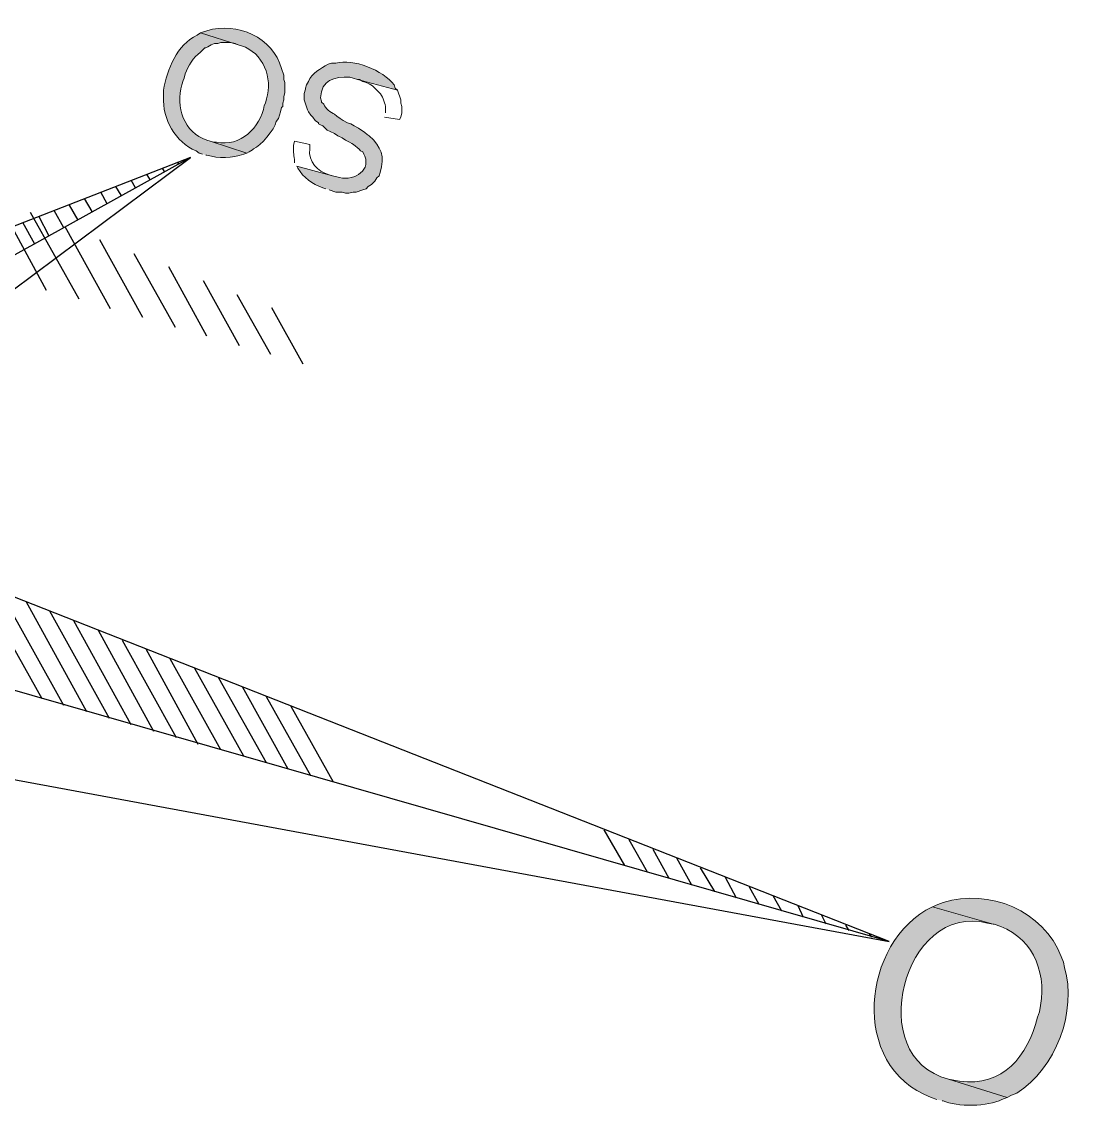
# Model space of a CAD drawing. Header units: inches. Extents: x 5 to 295, y 10 to 227.
# Drawn here: x 230.12 to 237.82, y 201.35 to 209.26 of the extents above; entities that cross this region are included whole.
import ezdxf

# ---------------------------------------------------------------- set-up
doc = ezdxf.new("R2010")
doc.units = ezdxf.units.IN
doc.header["$MEASUREMENT"] = 0
doc.layers.add('1- 1', color=1, linetype='Continuous')

msp = doc.modelspace()

# ---------------------------------------------------------------- hatches: boundary and pattern name
at = {"layer": '1- 1'}
h = msp.add_hatch(color=256, dxfattribs=at)
edge = h.paths.add_edge_path()
edge.add_spline(control_points=[(231.7662, 208.3065), (231.7662, 208.3065), (231.782, 208.3144), (231.782, 208.3144), (231.782, 208.3144), (231.8057, 208.3302), (231.8057, 208.3302), (231.8057, 208.3302), (231.8136, 208.3381), (231.8136, 208.3381), (231.8666, 208.3533), (231.9685, 208.4812), (231.9795, 208.5355), (231.9795, 208.5355), (231.9953, 208.5592), (231.9953, 208.5592), (231.9953, 208.5592), (232.0111, 208.6066), (232.0111, 208.6066), (232.0111, 208.6066), (232.019, 208.6382), (232.019, 208.6382), (232.019, 208.6382), (232.0269, 208.6461), (232.0269, 208.6461), (232.0269, 208.6461), (232.0269, 208.6698), (232.0269, 208.6698), (232.0269, 208.6698), (232.0348, 208.6935), (232.0348, 208.6935), (232.0348, 208.6935), (232.0348, 208.7172), (232.0348, 208.7172), (232.0348, 208.7172), (232.0427, 208.7488), (232.0427, 208.7488), (232.0427, 208.7488), (232.0427, 208.8199), (232.0427, 208.8199), (232.0427, 208.8199), (232.0348, 208.8436), (232.0348, 208.8436), (232.0348, 208.8436), (232.0348, 208.8752), (232.0348, 208.8752), (232.0348, 208.8752), (232.019, 208.9226), (232.019, 208.9226), (231.9541, 209.1524), (231.6963, 209.2643), (231.474, 209.199), (231.474, 209.199), (231.4503, 209.1911), (231.4503, 209.1911), (231.4503, 209.1911), (231.4266, 209.1832), (231.4266, 209.1832), (231.4266, 209.1832), (231.703, 209.0964), (231.703, 209.0964), (231.703, 209.0964), (231.7267, 209.0885), (231.7267, 209.0885), (231.8821, 209.0404), (231.9582, 208.8531), (231.9084, 208.7014), (231.9084, 208.7014), (231.9005, 208.6698), (231.9005, 208.6698), (231.9005, 208.6698), (231.8926, 208.654), (231.8926, 208.654), (231.8641, 208.4917), (231.7169, 208.3487), (231.5451, 208.3855), (231.5451, 208.3855), (231.5214, 208.3855), (231.5214, 208.3855), (231.5214, 208.3855), (231.4977, 208.3933), (231.4977, 208.3933)], knot_values=[0, 0, 0, 0, 0.035278, 0.035278, 0.035278, 0.070556, 0.070556, 0.070556, 0.105833, 0.105833, 0.105833, 0.141111, 0.141111, 0.141111, 0.176389, 0.176389, 0.176389, 0.211667, 0.211667, 0.211667, 0.246944, 0.246944, 0.246944, 0.282222, 0.282222, 0.282222, 0.3175, 0.3175, 0.3175, 0.352778, 0.352778, 0.352778, 0.388056, 0.388056, 0.388056, 0.423333, 0.423333, 0.423333, 0.458611, 0.458611, 0.458611, 0.493889, 0.493889, 0.493889, 0.529167, 0.529167, 0.529167, 0.564444, 0.564444, 0.564444, 0.599722, 0.599722, 0.599722, 0.635, 0.635, 0.635, 0.670278, 0.670278, 0.670278, 0.705556, 0.705556, 0.705556, 0.740833, 0.740833, 0.740833, 0.776111, 0.776111, 0.776111, 0.811389, 0.811389, 0.811389, 0.846667, 0.846667, 0.846667, 0.881944, 0.881944, 0.881944, 0.917222, 0.917222, 0.917222, 0.9525, 0.9525, 0.9525, 0.9525], degree=3, periodic=0)
edge.add_line((231.4977, 208.3933), (231.7662, 208.3065))
h = msp.add_hatch(color=256, dxfattribs=at)
edge = h.paths.add_edge_path()
edge.add_spline(control_points=[(231.4661, 208.2907), (231.4661, 208.2907), (231.474, 208.2907), (231.474, 208.2907), (231.5606, 208.2668), (231.6574, 208.2676), (231.7425, 208.2986), (231.7425, 208.2986), (231.7662, 208.3065), (231.7662, 208.3065), (231.7662, 208.3065), (231.4977, 208.3933), (231.4977, 208.3933), (231.4977, 208.3933), (231.474, 208.4013), (231.474, 208.4013), (231.3078, 208.4536), (231.2414, 208.6477), (231.2923, 208.8041), (231.2923, 208.8041), (231.3002, 208.8357), (231.3002, 208.8357), (231.3002, 208.8357), (231.3081, 208.8515), (231.3081, 208.8515), (231.3081, 208.8515), (231.316, 208.8831), (231.316, 208.8831), (231.3364, 208.9415), (231.3767, 209.005), (231.4266, 209.0411), (231.4266, 209.0411), (231.4424, 209.0569), (231.4424, 209.0569), (231.4424, 209.0569), (231.4582, 209.0727), (231.4582, 209.0727), (231.4582, 209.0727), (231.4661, 209.0727), (231.4661, 209.0727), (231.4661, 209.0727), (231.4819, 209.0806), (231.4819, 209.0806), (231.4819, 209.0806), (231.5056, 209.0964), (231.5056, 209.0964), (231.5056, 209.0964), (231.5293, 209.1043), (231.5293, 209.1043), (231.5293, 209.1043), (231.553, 209.1043), (231.553, 209.1043), (231.553, 209.1043), (231.5767, 209.1122), (231.5767, 209.1122), (231.5767, 209.1122), (231.6478, 209.1122), (231.6478, 209.1122), (231.6478, 209.1122), (231.6794, 209.1043), (231.6794, 209.1043), (231.6794, 209.1043), (231.7031, 209.0964), (231.7031, 209.0964), (231.7031, 209.0964), (231.4266, 209.1832), (231.4266, 209.1832), (231.4266, 209.1832), (231.4029, 209.1674), (231.4029, 209.1674), (231.2541, 209.0942), (231.1842, 208.9193), (231.158, 208.7646), (231.158, 208.7646), (231.158, 208.7172), (231.158, 208.7172), (231.1478, 208.555), (231.2458, 208.3836), (231.395, 208.3223), (231.395, 208.3223), (231.4187, 208.3065), (231.4187, 208.3065), (231.4187, 208.3065), (231.4424, 208.2986), (231.4424, 208.2986)], knot_values=[0, 0, 0, 0, 0.035278, 0.035278, 0.035278, 0.070556, 0.070556, 0.070556, 0.105833, 0.105833, 0.105833, 0.141111, 0.141111, 0.141111, 0.176389, 0.176389, 0.176389, 0.211667, 0.211667, 0.211667, 0.246944, 0.246944, 0.246944, 0.282222, 0.282222, 0.282222, 0.3175, 0.3175, 0.3175, 0.352778, 0.352778, 0.352778, 0.388056, 0.388056, 0.388056, 0.423333, 0.423333, 0.423333, 0.458611, 0.458611, 0.458611, 0.493889, 0.493889, 0.493889, 0.529167, 0.529167, 0.529167, 0.564444, 0.564444, 0.564444, 0.599722, 0.599722, 0.599722, 0.635, 0.635, 0.635, 0.670278, 0.670278, 0.670278, 0.705556, 0.705556, 0.705556, 0.740833, 0.740833, 0.740833, 0.776111, 0.776111, 0.776111, 0.811389, 0.811389, 0.811389, 0.846667, 0.846667, 0.846667, 0.881944, 0.881944, 0.881944, 0.917222, 0.917222, 0.917222, 0.9525, 0.9525, 0.9525, 0.987778, 0.987778, 0.987778, 0.987778], degree=3, periodic=0)
edge.add_line((231.4424, 208.2986), (231.4661, 208.2907))
h = msp.add_hatch(color=256, dxfattribs=at)
edge = h.paths.add_edge_path()
edge.add_spline(control_points=[(232.3666, 208.0379), (232.3666, 208.0379), (232.414, 208.0221), (232.414, 208.0221), (232.414, 208.0221), (232.4613, 208.0221), (232.4613, 208.0221), (232.4613, 208.0221), (232.485, 208.0142), (232.485, 208.0142), (232.485, 208.0142), (232.5087, 208.0142), (232.5087, 208.0142), (232.5087, 208.0142), (232.5403, 208.0221), (232.5403, 208.0221), (232.5403, 208.0221), (232.564, 208.0221), (232.564, 208.0221), (232.564, 208.0221), (232.6114, 208.0379), (232.6114, 208.0379), (232.6114, 208.0379), (232.6351, 208.0458), (232.6351, 208.0458), (232.6351, 208.0458), (232.6509, 208.0616), (232.6509, 208.0616), (232.6509, 208.0616), (232.6746, 208.0774), (232.6746, 208.0774), (232.6746, 208.0774), (232.6825, 208.0853), (232.6825, 208.0853), (232.6825, 208.0853), (232.6983, 208.1011), (232.6983, 208.1011), (232.6983, 208.1011), (232.7141, 208.1248), (232.7141, 208.1248), (232.7141, 208.1248), (232.7299, 208.1406), (232.7299, 208.1406), (232.7299, 208.1406), (232.7378, 208.1643), (232.7378, 208.1643), (232.776, 208.2849), (232.7445, 208.3483), (232.6588, 208.4329), (232.6588, 208.4329), (232.643, 208.4408), (232.643, 208.4408), (232.643, 208.4408), (232.6272, 208.4566), (232.6272, 208.4566), (232.6272, 208.4566), (232.5798, 208.4881), (232.5798, 208.4881), (232.5798, 208.4881), (232.5482, 208.5039), (232.5482, 208.5039), (232.5482, 208.5039), (232.5245, 208.5197), (232.5245, 208.5197), (232.5245, 208.5197), (232.5008, 208.5276), (232.5008, 208.5276), (232.5008, 208.5276), (232.4692, 208.5434), (232.4692, 208.5434), (232.4692, 208.5434), (232.4455, 208.5592), (232.4455, 208.5592), (232.4455, 208.5592), (232.4219, 208.575), (232.4219, 208.575), (232.4219, 208.575), (232.4061, 208.5908), (232.4061, 208.5908), (232.3767, 208.6016), (232.3384, 208.6335), (232.3271, 208.6619), (232.3271, 208.6619), (232.3113, 208.6777), (232.3113, 208.6777), (232.3113, 208.6777), (232.3113, 208.6856), (232.3113, 208.6856), (232.3113, 208.6856), (232.3034, 208.7093), (232.3034, 208.7093), (232.3085, 208.8394), (232.403, 208.8652), (232.5166, 208.8594), (232.5166, 208.8594), (232.5403, 208.8515), (232.5403, 208.8515), (232.5403, 208.8515), (232.5719, 208.8436), (232.5719, 208.8436), (232.5719, 208.8436), (232.8642, 208.7646), (232.8642, 208.7646), (232.8642, 208.7646), (232.8484, 208.7804), (232.8484, 208.7804), (232.8484, 208.7804), (232.8405, 208.8041), (232.8405, 208.8041), (232.759, 208.909), (232.542, 208.9989), (232.414, 208.9621), (232.414, 208.9621), (232.3824, 208.9621), (232.3824, 208.9621), (232.3824, 208.9621), (232.3587, 208.9542), (232.3587, 208.9542), (232.3052, 208.9214), (232.2365, 208.893), (232.2165, 208.8278), (232.2165, 208.8278), (232.2007, 208.8041), (232.2007, 208.8041), (232.2007, 208.8041), (232.1928, 208.7804), (232.1928, 208.7804), (232.1928, 208.7804), (232.1928, 208.7725), (232.1928, 208.7725), (232.1928, 208.7725), (232.1849, 208.7409), (232.1849, 208.7409), (232.1849, 208.7409), (232.1849, 208.6935), (232.1849, 208.6935), (232.1849, 208.6935), (232.2086, 208.6224), (232.2086, 208.6224), (232.2086, 208.6224), (232.2165, 208.6066), (232.2165, 208.6066), (232.2165, 208.6066), (232.2323, 208.5829), (232.2323, 208.5829), (232.2323, 208.5829), (232.2481, 208.5671), (232.2481, 208.5671), (232.2481, 208.5671), (232.2639, 208.5434), (232.2639, 208.5434), (232.2639, 208.5434), (232.2876, 208.5276), (232.2876, 208.5276), (232.2876, 208.5276), (232.2876, 208.5197), (232.2876, 208.5197), (232.2876, 208.5197), (232.3034, 208.5119), (232.3034, 208.5119), (232.3034, 208.5119), (232.3192, 208.5039), (232.3192, 208.5039), (232.3192, 208.5039), (232.3508, 208.4724), (232.3508, 208.4724), (232.3508, 208.4724), (232.3745, 208.4645), (232.3745, 208.4645), (232.3745, 208.4645), (232.4061, 208.4487), (232.4061, 208.4487), (232.4061, 208.4487), (232.4298, 208.4329), (232.4298, 208.4329), (232.4298, 208.4329), (232.4613, 208.4171), (232.4613, 208.4171), (232.4613, 208.4171), (232.485, 208.4013), (232.485, 208.4013), (232.5265, 208.3823), (232.5655, 208.3568), (232.5956, 208.3223), (232.5956, 208.3223), (232.6114, 208.3144), (232.6114, 208.3144), (232.6114, 208.3144), (232.6193, 208.2986), (232.6193, 208.2986), (232.6193, 208.2986), (232.6272, 208.2828), (232.6272, 208.2828), (232.6675, 208.1657), (232.5313, 208.0952), (232.4219, 208.1327), (232.4219, 208.1327), (232.3903, 208.1406), (232.3903, 208.1406), (232.3903, 208.1406), (232.1296, 208.2117), (232.1296, 208.2117), (232.1296, 208.2117), (232.1375, 208.1959), (232.1375, 208.1959), (232.1793, 208.1255), (232.2427, 208.0811), (232.3192, 208.0537), (232.3192, 208.0537), (232.3429, 208.0458), (232.3429, 208.0458)], knot_values=[0, 0, 0, 0, 0.035278, 0.035278, 0.035278, 0.070556, 0.070556, 0.070556, 0.105833, 0.105833, 0.105833, 0.141111, 0.141111, 0.141111, 0.176389, 0.176389, 0.176389, 0.211667, 0.211667, 0.211667, 0.246944, 0.246944, 0.246944, 0.282222, 0.282222, 0.282222, 0.3175, 0.3175, 0.3175, 0.352778, 0.352778, 0.352778, 0.388056, 0.388056, 0.388056, 0.423333, 0.423333, 0.423333, 0.458611, 0.458611, 0.458611, 0.493889, 0.493889, 0.493889, 0.529167, 0.529167, 0.529167, 0.564444, 0.564444, 0.564444, 0.599722, 0.599722, 0.599722, 0.635, 0.635, 0.635, 0.670278, 0.670278, 0.670278, 0.705556, 0.705556, 0.705556, 0.740833, 0.740833, 0.740833, 0.776111, 0.776111, 0.776111, 0.811389, 0.811389, 0.811389, 0.846667, 0.846667, 0.846667, 0.881944, 0.881944, 0.881944, 0.917222, 0.917222, 0.917222, 0.9525, 0.9525, 0.9525, 0.987778, 0.987778, 0.987778, 1.023056, 1.023056, 1.023056, 1.058333, 1.058333, 1.058333, 1.093611, 1.093611, 1.093611, 1.128889, 1.128889, 1.128889, 1.164167, 1.164167, 1.164167, 1.199444, 1.199444, 1.199444, 1.234722, 1.234722, 1.234722, 1.27, 1.27, 1.27, 1.305278, 1.305278, 1.305278, 1.340556, 1.340556, 1.340556, 1.375833, 1.375833, 1.375833, 1.411111, 1.411111, 1.411111, 1.446389, 1.446389, 1.446389, 1.481667, 1.481667, 1.481667, 1.516944, 1.516944, 1.516944, 1.552222, 1.552222, 1.552222, 1.5875, 1.5875, 1.5875, 1.622778, 1.622778, 1.622778, 1.658056, 1.658056, 1.658056, 1.693333, 1.693333, 1.693333, 1.728611, 1.728611, 1.728611, 1.763889, 1.763889, 1.763889, 1.799167, 1.799167, 1.799167, 1.834444, 1.834444, 1.834444, 1.869722, 1.869722, 1.869722, 1.905, 1.905, 1.905, 1.940278, 1.940278, 1.940278, 1.975556, 1.975556, 1.975556, 2.010833, 2.010833, 2.010833, 2.046111, 2.046111, 2.046111, 2.081389, 2.081389, 2.081389, 2.116667, 2.116667, 2.116667, 2.151944, 2.151944, 2.151944, 2.187222, 2.187222, 2.187222, 2.2225, 2.2225, 2.2225, 2.257778, 2.257778, 2.257778, 2.293056, 2.293056, 2.293056, 2.328333, 2.328333, 2.328333, 2.363611, 2.363611, 2.363611, 2.398889, 2.398889, 2.398889, 2.434167, 2.434167, 2.434167, 2.469444, 2.469444, 2.469444, 2.469444], degree=3, periodic=0)
edge.add_line((232.3429, 208.0458), (232.3666, 208.0379))
h = msp.add_hatch(color=256, dxfattribs=at)
edge = h.paths.add_edge_path()
edge.add_spline(control_points=[(237.3113, 201.4186), (237.3113, 201.4186), (237.3429, 201.4344), (237.3429, 201.4344), (237.3429, 201.4344), (237.3824, 201.4502), (237.3824, 201.4502), (237.6674, 201.6289), (237.8234, 202.05), (237.7299, 202.3665), (237.7299, 202.3665), (237.722, 202.406), (237.722, 202.406), (237.722, 202.406), (237.7062, 202.4455), (237.7062, 202.4455), (237.5786, 202.7803), (237.178, 202.9467), (236.8452, 202.8404), (236.8452, 202.8404), (236.8057, 202.8246), (236.8057, 202.8246), (236.8057, 202.8246), (236.7662, 202.8088), (236.7662, 202.8088), (236.7662, 202.8088), (237.2086, 202.6825), (237.2086, 202.6825), (237.2086, 202.6825), (237.2165, 202.6825), (237.2165, 202.6825), (237.4865, 202.6023), (237.5998, 202.3537), (237.5561, 202.09), (237.5561, 202.09), (237.5482, 202.0427), (237.5482, 202.0427), (237.5482, 202.0427), (237.5324, 202.0032), (237.5324, 202.0032), (237.4616, 201.7167), (237.2815, 201.4957), (236.9637, 201.5371), (236.9637, 201.5371), (236.8847, 201.5529), (236.8847, 201.5529)], knot_values=[0, 0, 0, 0, 0.035278, 0.035278, 0.035278, 0.070556, 0.070556, 0.070556, 0.105833, 0.105833, 0.105833, 0.141111, 0.141111, 0.141111, 0.176389, 0.176389, 0.176389, 0.211667, 0.211667, 0.211667, 0.246944, 0.246944, 0.246944, 0.282222, 0.282222, 0.282222, 0.3175, 0.3175, 0.3175, 0.352778, 0.352778, 0.352778, 0.388056, 0.388056, 0.388056, 0.423333, 0.423333, 0.423333, 0.458611, 0.458611, 0.458611, 0.493889, 0.493889, 0.493889, 0.529167, 0.529167, 0.529167, 0.529167], degree=3, periodic=0)
edge.add_line((236.8847, 201.5529), (237.3113, 201.4186))
h = msp.add_hatch(color=256, dxfattribs=at)
edge = h.paths.add_edge_path()
edge.add_spline(control_points=[(236.8373, 201.3949), (236.8373, 201.3949), (236.8452, 201.3949), (236.8452, 201.3949), (236.9404, 201.3467), (237.1774, 201.3521), (237.2718, 201.4028), (237.2718, 201.4028), (237.3113, 201.4186), (237.3113, 201.4186), (237.3113, 201.4186), (236.8847, 201.5529), (236.8847, 201.5529), (236.2601, 201.7046), (236.5542, 202.8477), (237.1691, 202.6904), (237.1691, 202.6904), (237.2086, 202.6824), (237.2086, 202.6824), (237.2086, 202.6824), (236.7662, 202.8088), (236.7662, 202.8088), (236.2486, 202.5567), (236.155, 201.6441), (236.7583, 201.4186), (236.7583, 201.4186), (236.7978, 201.4028), (236.7978, 201.4028)], knot_values=[0, 0, 0, 0, 0.035278, 0.035278, 0.035278, 0.070556, 0.070556, 0.070556, 0.105833, 0.105833, 0.105833, 0.141111, 0.141111, 0.141111, 0.176389, 0.176389, 0.176389, 0.211667, 0.211667, 0.211667, 0.246944, 0.246944, 0.246944, 0.282222, 0.282222, 0.282222, 0.3175, 0.3175, 0.3175, 0.3175], degree=3, periodic=0)
edge.add_line((236.7978, 201.4028), (236.8373, 201.3949))

# ---------------------------------------------------------------- linework, layer by layer
at = {"layer": '1- 1', "lineweight": 25}
for points in [[(228.0933, 205.842), (231.3555, 208.2749), (226.2923, 205.4708)], [(231.3555, 208.2749), (227.564, 206.7978)], [(231.2686, 208.2275), (231.2607, 208.2354)], [(231.1659, 208.1722), (231.1501, 208.1959)], [(230.9526, 208.0537), (230.921, 208.109)], [(231.0632, 208.109), (231.0395, 208.1485)], [(230.7473, 207.9353), (230.6999, 208.0221)], [(230.85, 207.9985), (230.8105, 208.0616)], [(230.305, 207.3033), (229.9416, 207.9668)], [(230.5341, 207.8168), (230.4709, 207.9274)], [(230.6367, 207.88), (230.5815, 207.9747)], [(230.5419, 207.2402), (230.1865, 207.8721)], [(230.3208, 207.7062), (230.2497, 207.8404)], [(230.4314, 207.7615), (230.3603, 207.8879)], [(230.2181, 207.643), (230.1312, 207.801)], [(230.771, 207.1691), (230.4393, 207.7694)], [(231.008, 207.1059), (230.692, 207.6746)], [(231.2449, 207.0348), (230.9448, 207.5719)], [(231.474, 206.9716), (231.1976, 207.4771)], [(231.711, 206.9005), (231.4503, 207.3744)], [(231.94, 206.8373), (231.6952, 207.2717)], [(232.177, 206.7662), (231.9479, 207.177)], [(236.4503, 202.5561), (227.4376, 206.1027)], [(226.9242, 204.3175), (236.4503, 202.5561), (226.2923, 205.4708)], [(230.2733, 204.3254), (229.7994, 205.1706)], [(230.4313, 204.278), (229.9732, 205.0995)], [(230.5972, 204.2306), (230.1549, 205.0363)], [(230.7631, 204.1833), (230.3286, 204.9652)], [(230.9211, 204.1359), (230.5024, 204.8941)], [(231.0869, 204.0885), (230.6841, 204.8231)], [(231.2528, 204.0411), (230.8579, 204.752)], [(231.4108, 203.9937), (231.0316, 204.6888)], [(231.5767, 203.9542), (231.2054, 204.6177)], [(231.7425, 203.9068), (231.3871, 204.5466)], [(231.9085, 203.8594), (231.5609, 204.4755)], [(232.0664, 203.812), (231.7347, 204.4123)], [(232.2323, 203.7646), (231.9085, 204.3412)], [(232.3982, 203.7172), (232.0901, 204.2702)], [(234.523, 203.109), (234.3729, 203.3697)], [(234.6889, 203.0616), (234.5546, 203.2986)], [(234.8468, 203.0142), (234.7284, 203.2275)], [(235.0127, 202.9668), (234.9021, 203.1643)], [(235.1786, 202.9195), (235.0759, 203.0932)], [(235.3366, 202.8721), (235.2576, 203.0221)], [(235.5025, 202.8247), (235.4314, 202.951)], [(235.6683, 202.7773), (235.6051, 202.8879)], [(235.8263, 202.7299), (235.7868, 202.8168)], [(235.9922, 202.6825), (235.9606, 202.7457)], [(236.1581, 202.6351), (236.1344, 202.6746)], [(236.3239, 202.5877), (236.3081, 202.6114)]]:
    msp.add_lwpolyline(points, dxfattribs=at)
at = {"layer": '1- 1', "lineweight": 0}
for points, knots in [([(231.7662, 208.3065), (231.7662, 208.3065), (231.782, 208.3144), (231.782, 208.3144), (231.782, 208.3144), (231.8057, 208.3302), (231.8057, 208.3302), (231.8057, 208.3302), (231.8136, 208.3381), (231.8136, 208.3381), (231.8666, 208.3533), (231.9685, 208.4812), (231.9795, 208.5355), (231.9795, 208.5355), (231.9953, 208.5592), (231.9953, 208.5592), (231.9953, 208.5592), (232.0111, 208.6066), (232.0111, 208.6066), (232.0111, 208.6066), (232.019, 208.6382), (232.019, 208.6382), (232.019, 208.6382), (232.0269, 208.6461), (232.0269, 208.6461), (232.0269, 208.6461), (232.0269, 208.6698), (232.0269, 208.6698), (232.0269, 208.6698), (232.0348, 208.6935), (232.0348, 208.6935), (232.0348, 208.6935), (232.0348, 208.7172), (232.0348, 208.7172), (232.0348, 208.7172), (232.0427, 208.7488), (232.0427, 208.7488), (232.0427, 208.7488), (232.0427, 208.8199), (232.0427, 208.8199), (232.0427, 208.8199), (232.0348, 208.8436), (232.0348, 208.8436), (232.0348, 208.8436), (232.0348, 208.8752), (232.0348, 208.8752), (232.0348, 208.8752), (232.019, 208.9226), (232.019, 208.9226), (231.9541, 209.1524), (231.6963, 209.2643), (231.474, 209.199), (231.474, 209.199), (231.4503, 209.1911), (231.4503, 209.1911), (231.4503, 209.1911), (231.4266, 209.1832), (231.4266, 209.1832), (231.4266, 209.1832), (231.703, 209.0964), (231.703, 209.0964), (231.703, 209.0964), (231.7267, 209.0885), (231.7267, 209.0885), (231.8821, 209.0404), (231.9582, 208.8531), (231.9084, 208.7014), (231.9084, 208.7014), (231.9005, 208.6698), (231.9005, 208.6698), (231.9005, 208.6698), (231.8926, 208.654), (231.8926, 208.654), (231.8641, 208.4917), (231.7169, 208.3487), (231.5451, 208.3855), (231.5451, 208.3855), (231.5214, 208.3855), (231.5214, 208.3855), (231.5214, 208.3855), (231.4977, 208.3933), (231.4977, 208.3933)], [0, 0, 0, 0, 1, 1, 1, 2, 2, 2, 3, 3, 3, 4, 4, 4, 5, 5, 5, 6, 6, 6, 7, 7, 7, 8, 8, 8, 9, 9, 9, 10, 10, 10, 11, 11, 11, 12, 12, 12, 13, 13, 13, 14, 14, 14, 15, 15, 15, 16, 16, 16, 17, 17, 17, 18, 18, 18, 19, 19, 19, 20, 20, 20, 21, 21, 21, 22, 22, 22, 23, 23, 23, 24, 24, 24, 25, 25, 25, 26, 26, 26, 27, 27, 27, 27]), ([(231.4661, 208.2907), (231.4661, 208.2907), (231.474, 208.2907), (231.474, 208.2907), (231.5606, 208.2668), (231.6574, 208.2676), (231.7425, 208.2986), (231.7425, 208.2986), (231.7662, 208.3065), (231.7662, 208.3065), (231.7662, 208.3065), (231.4977, 208.3933), (231.4977, 208.3933), (231.4977, 208.3933), (231.474, 208.4013), (231.474, 208.4013), (231.3078, 208.4536), (231.2414, 208.6477), (231.2923, 208.8041), (231.2923, 208.8041), (231.3002, 208.8357), (231.3002, 208.8357), (231.3002, 208.8357), (231.3081, 208.8515), (231.3081, 208.8515), (231.3081, 208.8515), (231.316, 208.8831), (231.316, 208.8831), (231.3364, 208.9415), (231.3767, 209.005), (231.4266, 209.0411), (231.4266, 209.0411), (231.4424, 209.0569), (231.4424, 209.0569), (231.4424, 209.0569), (231.4582, 209.0727), (231.4582, 209.0727), (231.4582, 209.0727), (231.4661, 209.0727), (231.4661, 209.0727), (231.4661, 209.0727), (231.4819, 209.0806), (231.4819, 209.0806), (231.4819, 209.0806), (231.5056, 209.0964), (231.5056, 209.0964), (231.5056, 209.0964), (231.5293, 209.1043), (231.5293, 209.1043), (231.5293, 209.1043), (231.553, 209.1043), (231.553, 209.1043), (231.553, 209.1043), (231.5767, 209.1122), (231.5767, 209.1122), (231.5767, 209.1122), (231.6478, 209.1122), (231.6478, 209.1122), (231.6478, 209.1122), (231.6794, 209.1043), (231.6794, 209.1043), (231.6794, 209.1043), (231.7031, 209.0964), (231.7031, 209.0964), (231.7031, 209.0964), (231.4266, 209.1832), (231.4266, 209.1832), (231.4266, 209.1832), (231.4029, 209.1674), (231.4029, 209.1674), (231.2541, 209.0942), (231.1842, 208.9193), (231.158, 208.7646), (231.158, 208.7646), (231.158, 208.7172), (231.158, 208.7172), (231.1478, 208.555), (231.2458, 208.3836), (231.395, 208.3223), (231.395, 208.3223), (231.4187, 208.3065), (231.4187, 208.3065), (231.4187, 208.3065), (231.4424, 208.2986), (231.4424, 208.2986)], [0, 0, 0, 0, 1, 1, 1, 2, 2, 2, 3, 3, 3, 4, 4, 4, 5, 5, 5, 6, 6, 6, 7, 7, 7, 8, 8, 8, 9, 9, 9, 10, 10, 10, 11, 11, 11, 12, 12, 12, 13, 13, 13, 14, 14, 14, 15, 15, 15, 16, 16, 16, 17, 17, 17, 18, 18, 18, 19, 19, 19, 20, 20, 20, 21, 21, 21, 22, 22, 22, 23, 23, 23, 24, 24, 24, 25, 25, 25, 26, 26, 26, 27, 27, 27, 28, 28, 28, 28]), ([(232.3666, 208.0379), (232.3666, 208.0379), (232.414, 208.0221), (232.414, 208.0221), (232.414, 208.0221), (232.4613, 208.0221), (232.4613, 208.0221), (232.4613, 208.0221), (232.485, 208.0142), (232.485, 208.0142), (232.485, 208.0142), (232.5087, 208.0142), (232.5087, 208.0142), (232.5087, 208.0142), (232.5403, 208.0221), (232.5403, 208.0221), (232.5403, 208.0221), (232.564, 208.0221), (232.564, 208.0221), (232.564, 208.0221), (232.6114, 208.0379), (232.6114, 208.0379), (232.6114, 208.0379), (232.6351, 208.0458), (232.6351, 208.0458), (232.6351, 208.0458), (232.6509, 208.0616), (232.6509, 208.0616), (232.6509, 208.0616), (232.6746, 208.0774), (232.6746, 208.0774), (232.6746, 208.0774), (232.6825, 208.0853), (232.6825, 208.0853), (232.6825, 208.0853), (232.6983, 208.1011), (232.6983, 208.1011), (232.6983, 208.1011), (232.7141, 208.1248), (232.7141, 208.1248), (232.7141, 208.1248), (232.7299, 208.1406), (232.7299, 208.1406), (232.7299, 208.1406), (232.7378, 208.1643), (232.7378, 208.1643), (232.776, 208.2849), (232.7445, 208.3483), (232.6588, 208.4329), (232.6588, 208.4329), (232.643, 208.4408), (232.643, 208.4408), (232.643, 208.4408), (232.6272, 208.4566), (232.6272, 208.4566), (232.6272, 208.4566), (232.5798, 208.4881), (232.5798, 208.4881), (232.5798, 208.4881), (232.5482, 208.5039), (232.5482, 208.5039), (232.5482, 208.5039), (232.5245, 208.5197), (232.5245, 208.5197), (232.5245, 208.5197), (232.5008, 208.5276), (232.5008, 208.5276), (232.5008, 208.5276), (232.4692, 208.5434), (232.4692, 208.5434), (232.4692, 208.5434), (232.4455, 208.5592), (232.4455, 208.5592), (232.4455, 208.5592), (232.4219, 208.575), (232.4219, 208.575), (232.4219, 208.575), (232.4061, 208.5908), (232.4061, 208.5908), (232.3767, 208.6016), (232.3384, 208.6335), (232.3271, 208.6619), (232.3271, 208.6619), (232.3113, 208.6777), (232.3113, 208.6777), (232.3113, 208.6777), (232.3113, 208.6856), (232.3113, 208.6856), (232.3113, 208.6856), (232.3034, 208.7093), (232.3034, 208.7093), (232.3085, 208.8394), (232.403, 208.8652), (232.5166, 208.8594), (232.5166, 208.8594), (232.5403, 208.8515), (232.5403, 208.8515), (232.5403, 208.8515), (232.5719, 208.8436), (232.5719, 208.8436), (232.5719, 208.8436), (232.8642, 208.7646), (232.8642, 208.7646), (232.8642, 208.7646), (232.8484, 208.7804), (232.8484, 208.7804), (232.8484, 208.7804), (232.8405, 208.8041), (232.8405, 208.8041), (232.759, 208.909), (232.542, 208.9989), (232.414, 208.9621), (232.414, 208.9621), (232.3824, 208.9621), (232.3824, 208.9621), (232.3824, 208.9621), (232.3587, 208.9542), (232.3587, 208.9542), (232.3052, 208.9214), (232.2365, 208.893), (232.2165, 208.8278), (232.2165, 208.8278), (232.2007, 208.8041), (232.2007, 208.8041), (232.2007, 208.8041), (232.1928, 208.7804), (232.1928, 208.7804), (232.1928, 208.7804), (232.1928, 208.7725), (232.1928, 208.7725), (232.1928, 208.7725), (232.1849, 208.7409), (232.1849, 208.7409), (232.1849, 208.7409), (232.1849, 208.6935), (232.1849, 208.6935), (232.1849, 208.6935), (232.2086, 208.6224), (232.2086, 208.6224), (232.2086, 208.6224), (232.2165, 208.6066), (232.2165, 208.6066), (232.2165, 208.6066), (232.2323, 208.5829), (232.2323, 208.5829), (232.2323, 208.5829), (232.2481, 208.5671), (232.2481, 208.5671), (232.2481, 208.5671), (232.2639, 208.5434), (232.2639, 208.5434), (232.2639, 208.5434), (232.2876, 208.5276), (232.2876, 208.5276), (232.2876, 208.5276), (232.2876, 208.5197), (232.2876, 208.5197), (232.2876, 208.5197), (232.3034, 208.5119), (232.3034, 208.5119), (232.3034, 208.5119), (232.3192, 208.5039), (232.3192, 208.5039), (232.3192, 208.5039), (232.3508, 208.4724), (232.3508, 208.4724), (232.3508, 208.4724), (232.3745, 208.4645), (232.3745, 208.4645), (232.3745, 208.4645), (232.4061, 208.4487), (232.4061, 208.4487), (232.4061, 208.4487), (232.4298, 208.4329), (232.4298, 208.4329), (232.4298, 208.4329), (232.4613, 208.4171), (232.4613, 208.4171), (232.4613, 208.4171), (232.485, 208.4013), (232.485, 208.4013), (232.5265, 208.3823), (232.5655, 208.3568), (232.5956, 208.3223), (232.5956, 208.3223), (232.6114, 208.3144), (232.6114, 208.3144), (232.6114, 208.3144), (232.6193, 208.2986), (232.6193, 208.2986), (232.6193, 208.2986), (232.6272, 208.2828), (232.6272, 208.2828), (232.6675, 208.1657), (232.5313, 208.0952), (232.4219, 208.1327), (232.4219, 208.1327), (232.3903, 208.1406), (232.3903, 208.1406), (232.3903, 208.1406), (232.1296, 208.2117), (232.1296, 208.2117), (232.1296, 208.2117), (232.1375, 208.1959), (232.1375, 208.1959), (232.1793, 208.1255), (232.2427, 208.0811), (232.3192, 208.0537), (232.3192, 208.0537), (232.3429, 208.0458), (232.3429, 208.0458)], [0, 0, 0, 0, 1, 1, 1, 2, 2, 2, 3, 3, 3, 4, 4, 4, 5, 5, 5, 6, 6, 6, 7, 7, 7, 8, 8, 8, 9, 9, 9, 10, 10, 10, 11, 11, 11, 12, 12, 12, 13, 13, 13, 14, 14, 14, 15, 15, 15, 16, 16, 16, 17, 17, 17, 18, 18, 18, 19, 19, 19, 20, 20, 20, 21, 21, 21, 22, 22, 22, 23, 23, 23, 24, 24, 24, 25, 25, 25, 26, 26, 26, 27, 27, 27, 28, 28, 28, 29, 29, 29, 30, 30, 30, 31, 31, 31, 32, 32, 32, 33, 33, 33, 34, 34, 34, 35, 35, 35, 36, 36, 36, 37, 37, 37, 38, 38, 38, 39, 39, 39, 40, 40, 40, 41, 41, 41, 42, 42, 42, 43, 43, 43, 44, 44, 44, 45, 45, 45, 46, 46, 46, 47, 47, 47, 48, 48, 48, 49, 49, 49, 50, 50, 50, 51, 51, 51, 52, 52, 52, 53, 53, 53, 54, 54, 54, 55, 55, 55, 56, 56, 56, 57, 57, 57, 58, 58, 58, 59, 59, 59, 60, 60, 60, 61, 61, 61, 62, 62, 62, 63, 63, 63, 64, 64, 64, 65, 65, 65, 66, 66, 66, 67, 67, 67, 68, 68, 68, 69, 69, 69, 70, 70, 70, 70]), ([(232.7694, 208.5672), (232.7694, 208.5672), (232.88, 208.5513), (232.88, 208.5513), (232.88, 208.5513), (232.8879, 208.5672), (232.8879, 208.5672), (232.8879, 208.5672), (232.8958, 208.5987), (232.8958, 208.5987), (232.8958, 208.5987), (232.8958, 208.6461), (232.8958, 208.6461), (232.8958, 208.6461), (232.8879, 208.6698), (232.8879, 208.6698), (232.8879, 208.6698), (232.8879, 208.6935), (232.8879, 208.6935), (232.8879, 208.6935), (232.8642, 208.7646), (232.8642, 208.7646), (232.8642, 208.7646), (232.5719, 208.8436), (232.5719, 208.8436), (232.5719, 208.8436), (232.5877, 208.8436), (232.5877, 208.8436), (232.5877, 208.8436), (232.6114, 208.8278), (232.6114, 208.8278), (232.6114, 208.8278), (232.6351, 208.8199), (232.6351, 208.8199), (232.6351, 208.8199), (232.6588, 208.812), (232.6588, 208.812), (232.6588, 208.812), (232.6825, 208.7962), (232.6825, 208.7962), (232.6825, 208.7962), (232.6983, 208.7804), (232.6983, 208.7804), (232.6983, 208.7804), (232.7141, 208.7646), (232.7141, 208.7646), (232.7141, 208.7646), (232.7299, 208.7488), (232.7299, 208.7488), (232.7576, 208.7216), (232.7682, 208.6827), (232.7773, 208.6461), (232.7773, 208.6461), (232.7773, 208.5987), (232.7773, 208.5987)], [0, 0, 0, 0, 1, 1, 1, 2, 2, 2, 3, 3, 3, 4, 4, 4, 5, 5, 5, 6, 6, 6, 7, 7, 7, 8, 8, 8, 9, 9, 9, 10, 10, 10, 11, 11, 11, 12, 12, 12, 13, 13, 13, 14, 14, 14, 15, 15, 15, 16, 16, 16, 17, 17, 17, 18, 18, 18, 18]), ([(232.1296, 208.2117), (232.1296, 208.2117), (232.3903, 208.1406), (232.3903, 208.1406), (232.3903, 208.1406), (232.3666, 208.1485), (232.3666, 208.1485), (232.2801, 208.1685), (232.2128, 208.245), (232.2244, 208.3381), (232.2244, 208.3381), (232.2244, 208.3697), (232.2244, 208.3697), (232.2244, 208.3697), (232.1138, 208.3933), (232.1138, 208.3933), (232.1138, 208.3933), (232.1059, 208.3618), (232.1059, 208.3618), (232.1018, 208.2975), (232.1108, 208.2937), (232.1138, 208.2433), (232.1138, 208.2433), (232.1138, 208.2354), (232.1138, 208.2354)], [0, 0, 0, 0, 1, 1, 1, 2, 2, 2, 3, 3, 3, 4, 4, 4, 5, 5, 5, 6, 6, 6, 7, 7, 7, 8, 8, 8, 8]), ([(237.3113, 201.4186), (237.3113, 201.4186), (237.3429, 201.4344), (237.3429, 201.4344), (237.3429, 201.4344), (237.3824, 201.4502), (237.3824, 201.4502), (237.6674, 201.6289), (237.8234, 202.05), (237.7299, 202.3665), (237.7299, 202.3665), (237.722, 202.406), (237.722, 202.406), (237.722, 202.406), (237.7062, 202.4455), (237.7062, 202.4455), (237.5786, 202.7803), (237.178, 202.9467), (236.8452, 202.8404), (236.8452, 202.8404), (236.8057, 202.8246), (236.8057, 202.8246), (236.8057, 202.8246), (236.7662, 202.8088), (236.7662, 202.8088), (236.7662, 202.8088), (237.2086, 202.6825), (237.2086, 202.6825), (237.2086, 202.6825), (237.2165, 202.6825), (237.2165, 202.6825), (237.4865, 202.6023), (237.5998, 202.3537), (237.5561, 202.09), (237.5561, 202.09), (237.5482, 202.0427), (237.5482, 202.0427), (237.5482, 202.0427), (237.5324, 202.0032), (237.5324, 202.0032), (237.4616, 201.7167), (237.2815, 201.4957), (236.9637, 201.5371), (236.9637, 201.5371), (236.8847, 201.5529), (236.8847, 201.5529)], [0, 0, 0, 0, 1, 1, 1, 2, 2, 2, 3, 3, 3, 4, 4, 4, 5, 5, 5, 6, 6, 6, 7, 7, 7, 8, 8, 8, 9, 9, 9, 10, 10, 10, 11, 11, 11, 12, 12, 12, 13, 13, 13, 14, 14, 14, 15, 15, 15, 15]), ([(236.8373, 201.3949), (236.8373, 201.3949), (236.8452, 201.3949), (236.8452, 201.3949), (236.9404, 201.3467), (237.1774, 201.3521), (237.2718, 201.4028), (237.2718, 201.4028), (237.3113, 201.4186), (237.3113, 201.4186), (237.3113, 201.4186), (236.8847, 201.5529), (236.8847, 201.5529), (236.2601, 201.7046), (236.5542, 202.8477), (237.1691, 202.6904), (237.1691, 202.6904), (237.2086, 202.6824), (237.2086, 202.6824), (237.2086, 202.6824), (236.7662, 202.8088), (236.7662, 202.8088), (236.2486, 202.5567), (236.155, 201.6441), (236.7583, 201.4186), (236.7583, 201.4186), (236.7978, 201.4028), (236.7978, 201.4028)], [0, 0, 0, 0, 1, 1, 1, 2, 2, 2, 3, 3, 3, 4, 4, 4, 5, 5, 5, 6, 6, 6, 7, 7, 7, 8, 8, 8, 9, 9, 9, 9])]:
    msp.add_open_spline(points, degree=3, knots=knots, dxfattribs=at)

doc.saveas('drawing.dxf')
